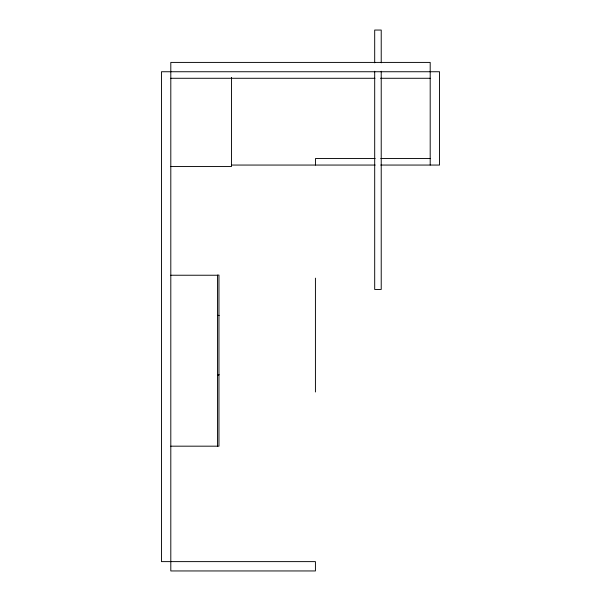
<?xml version="1.0" encoding="UTF-8"?>
<svg xmlns="http://www.w3.org/2000/svg" width="601" height="601" viewBox="0 0 601 601"><rect width="100%" height="100%" fill="white"/><g stroke="black" fill="none" stroke-linecap="round" stroke-linejoin="round"><path stroke-width="0.9" d="M170.804 78.28L374.949 78.28M380.568 78.28L430.196 78.28M375.174 158.521L315.495 158.521L315.495 165.057M380.771 158.521L430.196 158.521M231.453 165.057L375.174 165.057M380.771 165.057L439.534 165.057L439.534 71.744L161.466 71.744L161.466 561.619L315.427 561.619L315.427 570.95L170.804 570.95L170.804 62.414L430.196 62.414L430.196 165.057M170.804 166.552L231.453 166.552L231.453 77.379M170.804 275.235L217.457 275.235M217.457 315.382L218.952 315.382M217.457 315.48L218.952 315.48M217.457 374.701L218.952 374.701M217.457 374.896L218.952 374.896M170.804 446.175L218.952 446.175L218.952 275.078L217.457 275.078L217.457 446.175M381.222 62.827L381.222 30.05L374.693 30.05L374.693 62.827M381.222 71.256L381.222 289.449L374.693 289.449L374.693 71.256M315.427 278.15L315.427 391.987"/></g></svg>
